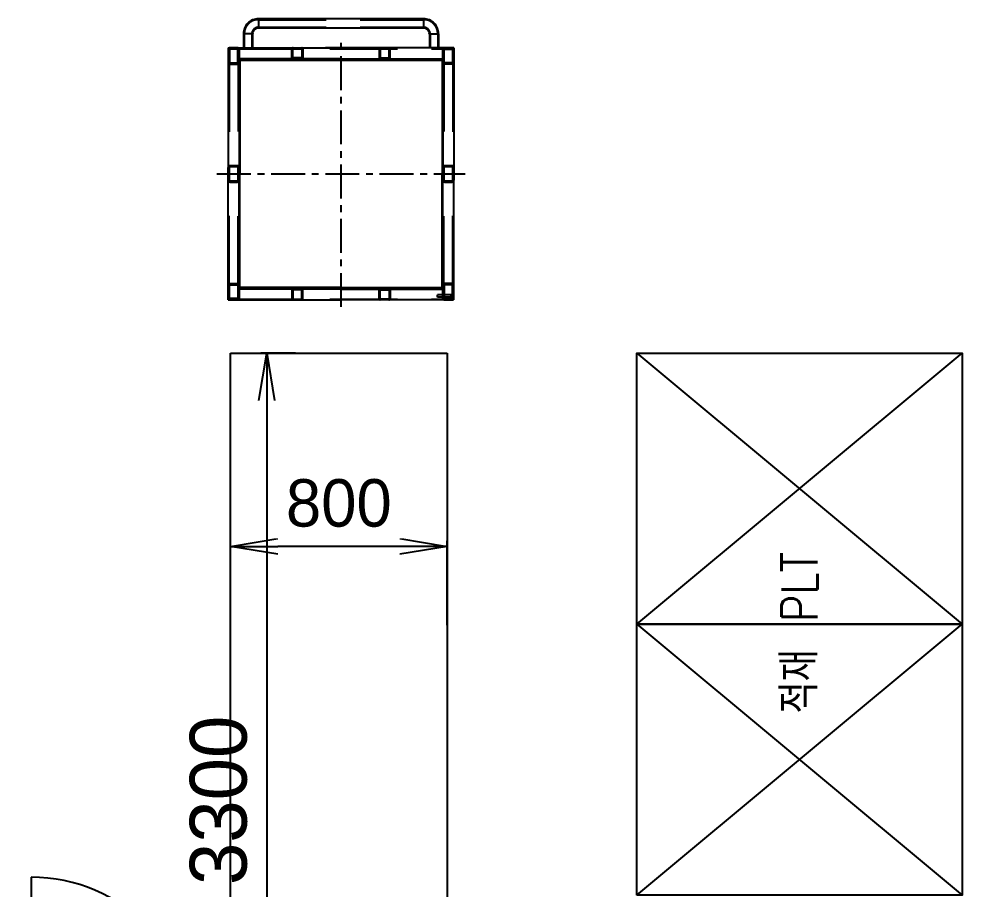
# Model space of a CAD drawing. Header units: millimetres. Extents: x 10462777 to 22643323, y 453826 to 1389191.
# Drawn here: x 11300628 to 11304108, y 601388 to 604599 of the extents above; entities that cross this region are included whole.
import ezdxf

# ---------------------------------------------------------------- set-up
doc = ezdxf.new("R2010")
doc.units = ezdxf.units.MM
doc.header["$LTSCALE"] = 200
doc.header["$MEASUREMENT"] = 0
doc.header["$PDMODE"] = 35
doc.header["$PDSIZE"] = -5
for name, pattern in [('CENTER', [2, 1.25, -0.25, 0.25, -0.25]), ('HIDDEN', [3.75, 2.5, -1.25]), ('STRICHPUNKT2', [18.5, 10, -4, 0.5, -4])]:
    doc.linetypes.add(name, pattern=pattern)
doc.layers.get('0').update_dxf_attribs({"linetype": 'CONTINUOUS'})
doc.layers.get('DEFPOINTS').update_dxf_attribs({"linetype": 'CONTINUOUS'})
for name, color, linetype in [('1 Center', 1, 'CENTER'), ('3 Hidden', 3, 'HIDDEN'), ('7', 7, 'CONTINUOUS'), ('BOM-UDEF', 3, 'CONTINUOUS'), ('CL', 3, 'CONTINUOUS'), ('HL', 2, 'HIDDEN'), ('TEXT', 7, 'CONTINUOUS')]:
    doc.layers.add(name, color=color, linetype=linetype)
doc.styles.add('ABB', font='txt.shx ', dxfattribs={"width": 0.8, "bigfont": ' whgtxt.shx'})
doc.styles.get("Standard").update_dxf_attribs({"font": 'SYMBOL'})
doc.dimstyles.new('DS ROBOTEC', dxfattribs={"dimscale": 0, "dimtxt": 2.5, "dimasz": 2.5, "dimexe": 0.3, "dimexo": 0.3, "dimgap": 0.5, "dimtad": 1, "dimzin": 9, "dimdsep": 46, "dimtxsty": 'Standard', "dimblk": 'OPEN', "dimcen": 0, "dimclrd": 4, "dimclre": 4, "dimclrt": 110, "dimazin": 2, "dimtm": 1.5, "dimtfac": 1, "dimtmove": 0, "dimatfit": 3, "dimldrblk": 'OPEN', "dimfxl": 1, "dimtfill": 1, "dimtolj": 1, "dimlwd": -1, "dimlwe": -1, "dimarcsym": 0})

# ---------------------------------------------------------------- blocks, each defined once
blk = doc.blocks.new('A$C0CF62632')
at = {"color": 4}
for p, q in [((25.9, 873.6), (25.9, 457.6)), ((25.9, 873.6), (490.9, 873.6)), ((955.9, 873.6), (490.9, 873.6)), ((955.9, 873.6), (955.9, 457.6)), ((25.9, 833.6), (490.9, 833.6)), ((65.9, 457.6), (65.9, 833.6)), ((65.9, 830.6), (65.9, 833.6)), ((68.9, 457.6), (68.9, 833.6)), ((71.9, 457.6), (71.9, 833.6)), ((71.9, 830.6), (490.9, 830.6)), ((955.9, 833.6), (490.9, 833.6)), ((909.9, 830.6), (490.9, 830.6)), ((909.9, 833.6), (909.9, 81.6)), ((912.9, 833.6), (912.9, 81.6)), ((915.9, 457.6), (915.9, 833.6)), ((915.9, 830.6), (915.9, 833.6)), ((1007.8, 817.6), (955.9, 817.6)), ((1007.8, 783.6), (1007.8, 817.6)), ((1007.8, 783.6), (955.9, 783.6)), ((1028.9, 152.1), (1028.9, 763)), ((1062.9, 762.5), (1028.9, 762.5)), ((1062.9, 152.7), (1062.9, 762.5)), ((25.9, 41.6), (25.9, 457.6)), ((65.9, 457.6), (65.9, 81.6)), ((68.9, 457.6), (68.9, 81.6)), ((71.9, 457.6), (71.9, 81.6)), ((915.9, 457.6), (915.9, 81.6)), ((955.9, 41.6), (955.9, 457.6)), ((1062.9, 152.7), (1028.9, 152.7)), ((1007.8, 131.6), (955.9, 131.6)), ((1007.8, 131.6), (1007.8, 97.6)), ((25.9, 81.6), (490.9, 81.6)), ((65.9, 84.6), (65.9, 81.6)), ((71.9, 84.6), (490.9, 84.6)), ((909.9, 84.6), (490.9, 84.6)), ((955.9, 81.6), (490.9, 81.6)), ((915.9, 84.6), (915.9, 81.6)), ((1007.8, 97.6), (955.9, 97.6)), ((25.9, 41.6), (490.9, 41.6)), ((955.9, 41.6), (490.9, 41.6))]:
    blk.add_line(p, q, dxfattribs=at)
at = {"color": 0}
for q in [(955.9, 514.9), (955.9, 400.3)]:
    blk.add_line((955.9, 457.6), q, dxfattribs=at)
at = {"color": 4, "linetype": 'STRICHPUNKT2'}
for p, q in [((23.4, 94.8), (23.4, 94.8)), ((958.4, 94.8), (958.4, 94.8))]:
    blk.add_line(p, q, dxfattribs=at)
at = {"color": 6, "linetype": 'HIDDEN'}
for p, q in [((35.9, 51.6), (35.9, 101.6)), ((35.9, 101.6), (44.9, 101.6)), ((44.9, 51.6), (44.9, 101.6)), ((35.9, 51.6), (44.9, 51.6))]:
    blk.add_line(p, q, dxfattribs=at)
blk.add_line((25.9, 41.6), (85.9, 41.6))
at = {"color": 0}
for points in [[(80.9, 838.6), (30.9, 838.6), (30.9, 868.6), (80.9, 868.6)], [(900.9, 838.6), (950.9, 838.6), (950.9, 868.6), (900.9, 868.6)], [(80.9, 76.6), (30.9, 76.6), (30.9, 46.6), (80.9, 46.6)], [(900.9, 76.6), (950.9, 76.6), (950.9, 46.6), (900.9, 46.6)]]:
    blk.add_lwpolyline(points, close=True, dxfattribs=at)
at = {"color": 4}
for centre, radius, start, end in [((1007.8, 762.5), 55.1, 359.9904, 90.0096), ((1007.8, 762.5), 21.1, 359.9362, 90.0638), ((1007.8, 152.7), 55.1, 269.9904, 0.0096), ((1007.8, 152.7), 21.1, 269.9362, 0.0638)]:
    blk.add_arc(centre, radius, start, end, dxfattribs=at)
at = {"layer": '1 Center', "ltscale": 0.5}
for p, q in [((490.9, 915.2), (490.9, 0)), ((0, 457.6), (981.8, 457.6)), ((0, 457.6), (981.8, 457.6))]:
    blk.add_line(p, q, dxfattribs=at)
at = {"layer": '3 Hidden', "color": 4, "linetype": 'HIDDEN'}
for p, q in [((25.9, 870.4), (73.9, 870.4)), ((32.3, 873.6), (79.5, 873.6)), ((32.3, 870.4), (79.5, 870.4)), ((467.3, 873.6), (514.5, 873.6)), ((514.5, 873.6), (467.3, 873.6)), ((467.3, 870.4), (514.5, 870.4)), ((514.5, 870.4), (467.3, 870.4)), ((949.5, 873.6), (902.3, 873.6)), ((949.5, 870.4), (902.3, 870.4)), ((955.9, 870.4), (907.8, 870.4)), ((25.9, 840), (25.9, 867.2)), ((25.9, 836.8), (73.9, 836.8)), ((29.1, 840), (29.1, 867.2)), ((79.5, 836.8), (32.3, 836.8)), ((82.7, 867.2), (82.7, 840)), ((85.9, 867.2), (85.9, 840)), ((460.9, 840), (460.9, 867.2)), ((460.9, 867.2), (460.9, 840)), ((464.1, 840), (464.1, 867.2)), ((464.1, 867.2), (464.1, 840)), ((514.5, 836.8), (467.3, 836.8)), ((467.3, 836.8), (514.5, 836.8)), ((517.7, 867.2), (517.7, 840)), ((517.7, 840), (517.7, 867.2)), ((520.9, 867.2), (520.9, 840)), ((520.9, 840), (520.9, 867.2)), ((895.9, 867.2), (895.9, 840)), ((899.1, 867.2), (899.1, 840)), ((902.3, 836.8), (949.5, 836.8)), ((955.9, 836.8), (907.8, 836.8)), ((952.7, 840), (952.7, 867.2)), ((955.9, 840), (955.9, 867.2)), ((79.5, 833.6), (32.3, 833.6)), ((514.5, 833.6), (467.3, 833.6)), ((467.3, 833.6), (514.5, 833.6)), ((902.3, 833.6), (949.5, 833.6)), ((25.9, 78.4), (73.9, 78.4)), ((25.9, 75.2), (25.9, 48)), ((29.1, 75.2), (29.1, 48)), ((79.5, 81.6), (32.3, 81.6)), ((79.5, 78.4), (32.3, 78.4)), ((82.7, 48), (82.7, 75.2)), ((85.9, 48), (85.9, 75.2)), ((460.9, 75.2), (460.9, 48)), ((460.9, 48), (460.9, 75.2)), ((464.1, 75.2), (464.1, 48)), ((464.1, 48), (464.1, 75.2)), ((514.5, 81.6), (467.3, 81.6)), ((467.3, 81.6), (514.5, 81.6)), ((514.5, 78.4), (467.3, 78.4)), ((467.3, 78.4), (514.5, 78.4)), ((517.7, 48), (517.7, 75.2)), ((517.7, 75.2), (517.7, 48)), ((520.9, 48), (520.9, 75.2)), ((520.9, 75.2), (520.9, 48)), ((895.9, 48), (895.9, 75.2)), ((899.1, 48), (899.1, 75.2)), ((902.3, 81.6), (949.5, 81.6)), ((902.3, 78.4), (949.5, 78.4)), ((955.9, 78.4), (907.8, 78.4)), ((952.7, 75.2), (952.7, 48)), ((955.9, 75.2), (955.9, 48)), ((25.9, 44.8), (73.9, 44.8)), ((32.3, 44.8), (79.5, 44.8)), ((32.3, 41.6), (79.5, 41.6)), ((467.3, 44.8), (514.5, 44.8)), ((514.5, 44.8), (467.3, 44.8)), ((467.3, 41.6), (514.5, 41.6)), ((514.5, 41.6), (467.3, 41.6)), ((949.5, 44.8), (902.3, 44.8)), ((949.5, 41.6), (902.3, 41.6)), ((955.9, 44.8), (907.8, 44.8))]:
    blk.add_line(p, q, dxfattribs=at)
at = {"layer": '3 Hidden', "color": 0, "linetype": 'HIDDEN'}
for p, q in [((30.9, 840), (30.9, 868.6)), ((950.9, 840), (950.9, 868.6)), ((30.9, 75.2), (30.9, 46.6)), ((950.9, 75.2), (950.9, 46.6))]:
    blk.add_line(p, q, dxfattribs=at)
at = {"layer": '3 Hidden', "color": 4}
for p, q in [((28.9, 634.7), (28.9, 602.7)), ((61.9, 638.6), (29.9, 638.6)), ((61.9, 635.7), (29.9, 635.7)), ((62.9, 602.7), (62.9, 634.7)), ((918.9, 602.7), (918.9, 634.7)), ((919.9, 638.6), (951.9, 638.6)), ((919.9, 635.7), (951.9, 635.7)), ((952.9, 634.7), (952.9, 602.7)), ((29.9, 601.7), (61.9, 601.7)), ((29.9, 598.6), (61.9, 598.6)), ((951.9, 601.7), (919.9, 601.7)), ((951.9, 598.6), (919.9, 598.6)), ((29.9, 316.6), (61.9, 316.6)), ((29.9, 313.5), (61.9, 313.5)), ((951.9, 316.6), (919.9, 316.6)), ((951.9, 313.5), (919.9, 313.5)), ((28.9, 280.5), (28.9, 312.5)), ((61.9, 279.5), (29.9, 279.5)), ((62.9, 312.5), (62.9, 280.5)), ((918.9, 312.5), (918.9, 280.5)), ((919.9, 279.5), (951.9, 279.5)), ((952.9, 280.5), (952.9, 312.5)), ((61.9, 276.6), (29.9, 276.6)), ((919.9, 276.6), (951.9, 276.6))]:
    blk.add_line(p, q, dxfattribs=at)
at = {"layer": '3 Hidden', "color": 4, "linetype": 'HIDDEN'}
for centre, radius, start, end in [((32.3, 867.2), 6.4, 90, 180), ((32.3, 867.2), 3.2, 90, 180), ((79.5, 867.2), 6.4, 0, 90), ((79.5, 867.2), 3.2, 0, 90), ((467.3, 867.2), 6.4, 90, 180), ((467.3, 867.2), 6.4, 90, 180), ((467.3, 867.2), 3.2, 90, 180), ((467.3, 867.2), 3.2, 90, 180), ((514.5, 867.2), 6.4, 0, 90), ((514.5, 867.2), 6.4, 0, 90), ((514.5, 867.2), 3.2, 0, 90), ((514.5, 867.2), 3.2, 0, 90), ((902.3, 867.2), 6.4, 90, 180), ((902.3, 867.2), 3.2, 90, 180), ((949.5, 867.2), 6.4, 0, 90), ((949.5, 867.2), 3.2, 0, 90), ((32.3, 840), 6.4, 180, 270), ((32.3, 840), 3.2, 180, 270), ((79.5, 840), 6.4, 270, 360), ((79.5, 840), 3.2, 270, 360), ((467.3, 840), 6.4, 180, 270), ((467.3, 840), 6.4, 180, 270), ((467.3, 840), 3.2, 180, 270), ((467.3, 840), 3.2, 180, 270), ((514.5, 840), 6.4, 270, 360), ((514.5, 840), 3.2, 270, 360), ((514.5, 840), 6.4, 270, 360), ((514.5, 840), 3.2, 270, 360), ((902.3, 840), 6.4, 180, 270), ((902.3, 840), 3.2, 180, 270), ((949.5, 840), 6.4, 270, 360), ((949.5, 840), 3.2, 270, 360), ((32.3, 75.2), 6.4, 90, 180), ((32.3, 75.2), 3.2, 90, 180), ((79.5, 75.2), 6.4, 0, 90), ((79.5, 75.2), 3.2, 0, 90), ((467.3, 75.2), 6.4, 90, 180), ((467.3, 75.2), 6.4, 90, 180), ((467.3, 75.2), 3.2, 90, 180), ((467.3, 75.2), 3.2, 90, 180), ((514.5, 75.2), 6.4, 0, 90), ((514.5, 75.2), 6.4, 0, 90), ((514.5, 75.2), 3.2, 0, 90), ((514.5, 75.2), 3.2, 0, 90), ((902.3, 75.2), 6.4, 90, 180), ((902.3, 75.2), 3.2, 90, 180), ((949.5, 75.2), 6.4, 0, 90), ((949.5, 75.2), 3.2, 0, 90), ((32.3, 48), 6.4, 180, 270), ((32.3, 48), 3.2, 180, 270), ((79.5, 48), 6.4, 270, 360), ((79.5, 48), 3.2, 270, 360), ((467.3, 48), 6.4, 180, 270), ((467.3, 48), 6.4, 180, 270), ((467.3, 48), 3.2, 180, 270), ((467.3, 48), 3.2, 180, 270), ((514.5, 48), 6.4, 270, 360), ((514.5, 48), 3.2, 270, 360), ((514.5, 48), 6.4, 270, 360), ((514.5, 48), 3.2, 270, 360), ((902.3, 48), 6.4, 180, 270), ((902.3, 48), 3.2, 180, 270), ((949.5, 48), 6.4, 270, 360), ((949.5, 48), 3.2, 270, 360)]:
    blk.add_arc(centre, radius, start, end, dxfattribs=at)
at = {"layer": '3 Hidden', "color": 4}
for centre, radius, start, end in [((29.9, 634.6), 4, 90, 180), ((29.9, 634.7), 1, 90, 180), ((61.9, 634.6), 4, 0, 90), ((61.9, 634.7), 1, 0, 90), ((919.9, 634.6), 4, 90, 180), ((919.9, 634.7), 1, 90, 180), ((951.9, 634.6), 4, 0, 90), ((951.9, 634.7), 1, 0, 90), ((29.9, 602.6), 4, 180, 270), ((29.9, 602.7), 1, 180, 270), ((61.9, 602.7), 1, 270, 0), ((61.9, 602.6), 4, 270, 0), ((919.9, 602.6), 4, 180, 270), ((919.9, 602.7), 1, 180, 270), ((951.9, 602.7), 1, 270, 0), ((951.9, 602.6), 4, 270, 0), ((29.9, 312.6), 4, 90, 180), ((29.9, 312.5), 1, 90, 180), ((61.9, 312.6), 4, 360, 90), ((61.9, 312.5), 1, 0, 90), ((919.9, 312.6), 4, 90, 180), ((919.9, 312.5), 1, 90, 180), ((951.9, 312.6), 4, 0, 90), ((951.9, 312.5), 1, 360, 90), ((29.9, 280.6), 4, 180, 270), ((29.9, 280.5), 1, 180, 270), ((61.9, 280.6), 4, 270, 360), ((61.9, 280.5), 1, 270, 0), ((919.9, 280.6), 4, 180, 270), ((919.9, 280.5), 1, 180, 270), ((951.9, 280.6), 4, 270, 0), ((951.9, 280.5), 1, 270, 0)]:
    blk.add_arc(centre, radius, start, end, dxfattribs=at)
at = {"layer": '7', "color": 7, "linetype": 'HIDDEN', "ltscale": 0.5}
for p, q in [((29.1, 873.6), (29.1, 41.6)), ((952.7, 873.6), (952.7, 41.6)), ((1007.8, 814.6), (955.9, 814.6)), ((1007.8, 786.6), (955.9, 786.6)), ((1032.1, 762.5), (1032.1, 152.7)), ((1059.7, 762.5), (1059.7, 152.7))]:
    blk.add_line(p, q, dxfattribs=at)
at = {"layer": '7', "color": 0, "linetype": 'HIDDEN', "ltscale": 0.5}
for p, q in [((85.9, 870.4), (490.9, 870.4)), ((895.9, 870.4), (490.9, 870.4)), ((85, 836.8), (490.9, 836.8)), ((896.7, 836.8), (490.9, 836.8)), ((85, 78.4), (490.9, 78.4)), ((896.7, 78.4), (490.9, 78.4)), ((85.9, 44.8), (490.9, 44.8)), ((895.9, 44.8), (490.9, 44.8))]:
    blk.add_line(p, q, dxfattribs=at)
at = {"layer": '7', "color": 7, "linetype": 'HIDDEN'}
for p, q in [((1007.8, 128.6), (955.9, 128.6)), ((1007.8, 100.6), (955.9, 100.6))]:
    blk.add_line(p, q, dxfattribs=at)
at = {"layer": '7', "color": 7, "linetype": 'HIDDEN', "ltscale": 0.5}
for centre, radius, start, end in [((1007.8, 762.5), 52.1, 359.9904, 90.0096), ((1007.8, 762.5), 24.1, 359.9362, 90.0638), ((1007.8, 152.7), 52.1, 269.9904, 0.0096), ((1007.8, 152.7), 24.1, 269.9362, 0.0638)]:
    blk.add_arc(centre, radius, start, end, dxfattribs=at)
blk = doc.blocks.new('_OPEN')
at = {"color": 0, "linetype": 'ByBlock'}
for p, q in [((-1, 0.167), (0, 0)), ((0, 0), (-1, -0.167)), ((0, 0), (-1, 0))]:
    blk.add_line(p, q, dxfattribs=at)
blk = doc.blocks.new('*D364')
at = {"color": 4, "ltscale": 10, "transparency": 16777216}
for p, q in [((11301648.8, 603365.2), (11301521.6, 603365.2)), ((11301542.6, 603190.2), (11301542.6, 600240.2)), ((11301648.8, 600065.2), (11301521.6, 600065.2))]:
    blk.add_line(p, q, dxfattribs=at)
at = {"layer": 'DEFPOINTS', "color": 0, "ltscale": 10, "transparency": 16777216}
for p in [(11301669.8, 603365.2), (11301542.6, 600065.2), (11301669.8, 600065.2)]:
    blk.add_point(p, dxfattribs=at)
at = {"color": 4, "ltscale": 10, "transparency": 16777216, "xscale": 175, "yscale": 175, "zscale": 175}
for p, rotation in [((11301542.6, 603365.2), 90), ((11301542.6, 600065.2), 270)]:
    blk.add_blockref('_OPEN', p, dxfattribs=dict(at, rotation=rotation))
at = {"color": 110, "ltscale": 10, "transparency": 16777216, "insert": (11301365.4, 601715.2), "char_height": 210, "attachment_point": 5, "rotation": 90, "bg_fill": 3, "box_fill_scale": 1.25, "bg_fill_color": 256, "bg_fill_true_color": 13158600, "bg_fill_transparency": 0}
blk.add_mtext('\\A1;3300', dxfattribs=at)
blk = doc.blocks.new('*D365')
at = {"color": 4, "ltscale": 10, "transparency": 16777216}
for p, q in [((11301408.8, 602361.7), (11301408.8, 602673.3)), ((11302033.8, 602652.3), (11301583.8, 602652.3)), ((11302208.8, 602361.7), (11302208.8, 602673.3))]:
    blk.add_line(p, q, dxfattribs=at)
at = {"layer": 'DEFPOINTS', "color": 0, "ltscale": 10, "transparency": 16777216}
for p in [(11301408.8, 602652.3), (11301408.8, 602340.7), (11302208.8, 602340.7, 0)]:
    blk.add_point(p, dxfattribs=at)
at = {"color": 4, "ltscale": 10, "transparency": 16777216, "xscale": 175, "yscale": 175, "zscale": 175, "rotation": 180}
blk.add_blockref('_OPEN', (11301408.8, 602652.3), dxfattribs=at)
at = {"color": 4, "ltscale": 10, "transparency": 16777216, "xscale": 175, "yscale": 175, "zscale": 175}
blk.add_blockref('_OPEN', (11302208.8, 602652.3), dxfattribs=at)
at = {"color": 110, "ltscale": 10, "transparency": 16777216, "insert": (11301808.8, 602811.5), "char_height": 175, "attachment_point": 5, "bg_fill": 3, "box_fill_scale": 1.25, "bg_fill_color": 256, "bg_fill_true_color": 13158600, "bg_fill_transparency": 0}
blk.add_mtext('\\A1;800', dxfattribs=at)
blk = doc.blocks.new('A$C0A262EB9')
at = {"ltscale": 10}
for p, q in [((0, 0), (0, 3300)), ((800, 3300), (800, 0)), ((800, 0), (0, 0))]:
    blk.add_line(p, q, dxfattribs=at)
blk = doc.blocks.new('HS_BOM', base_point=(-55.5, -107.5))
at = {"layer": 'BOM-UDEF'}
blk.add_circle((-55.5, -107.5), 0.25, dxfattribs=at)
blk = doc.blocks.new('A$C657A6F78')
at = {"layer": 'HL'}
for p, q in [((0, 15.4), (0, -15.4)), ((2.3, 15.4), (2.3, -15.4)), ((35.4, 20), (4.6, 20)), ((35.4, 17.7), (4.6, 17.7)), ((37.7, -15.4), (37.7, 15.4)), ((40, -15.4), (40, 15.4)), ((4.6, -17.7), (35.4, -17.7)), ((4.6, -20), (35.4, -20))]:
    blk.add_line(p, q, dxfattribs=at)
for centre, radius, start, end in [((4.6, 15.4), 4.6, 90, 180), ((4.6, 15.4), 2.3, 90, 180), ((35.4, 15.4), 4.6, 0, 90), ((35.4, 15.4), 2.3, 0, 90), ((4.6, -15.4), 4.6, 180, 270), ((4.6, -15.4), 2.3, 180, 270), ((35.4, -15.4), 4.6, 270, 0), ((35.4, -15.4), 2.3, 270, 0)]:
    blk.add_arc(centre, radius, start, end, dxfattribs=at)
at = {"layer": 'HL', "rotation": 270}
blk.add_blockref('HS_BOM', (20, 18.8), dxfattribs=at)
blk = doc.blocks.new('A$C3204531D')
for p, q in [((-50, -75), (-50, 75)), ((-45, 80), (-5, 80)), ((0, 75), (0, -75)), ((-45, -80), (-5, -80))]:
    blk.add_line(p, q)
for centre in [(-25, 60), (-25, -60)]:
    blk.add_circle(centre, 9.5)
for centre, start, end in [((-45, 75), 90, 180), ((-5, 75), 0, 90), ((-45, -75), 180, 270), ((-5, -75), 270, 0)]:
    blk.add_arc(centre, 5, start, end)
at = {"layer": 'CL'}
for p, q in [((-25, 46.6), (-25, 73.4)), ((-11.6, 60), (-38.4, 60)), ((-11.6, -60), (-38.4, -60)), ((-25, -73.4), (-25, -46.6))]:
    blk.add_line(p, q, dxfattribs=at)
blk = doc.blocks.new('A$C09F76A12')
for p, q in [((700, 645, 0), (0, 645, 0)), ((0, 605, 0), (0, 645, 0)), ((700, 605, 0), (700, 645, 0)), ((0, 605, 0), (700, 605, 0)), ((655, 0, 0), (655, 605, 0))]:
    blk.add_line(p, q)
at = {"ltscale": 10}
blk.add_arc((655, 605, 0), 605, 180, 270, dxfattribs=at)
at = {"layer": 'HL'}
for p, q in [((0, 642.7, 0), (700, 642.7, 0)), ((0, 607.3, 0), (700, 607.3, 0))]:
    blk.add_line(p, q, dxfattribs=at)
at = {"xscale": -1}
for name, p in [('A$C3204531D', (0, 625, 0)), ('A$C657A6F78', (695, 625, 0))]:
    blk.add_blockref(name, p, dxfattribs=at)
for name, p in [('A$C3204531D', (700, 625, 0)), ('A$C657A6F78', (5, 625, 0))]:
    blk.add_blockref(name, p)

msp = doc.modelspace()

# ---------------------------------------------------------------- linework, layer by layer
at = {"ltscale": 10, "elevation": 0}
for points in [[(11302908.40286, 602365.22814), (11302908.40286, 603365.22814), (11304108.40286, 603365.22814), (11304108.40286, 602365.22814), (11302908.40286, 602365.22814)], [(11302908.40286, 603365.22814), (11304108.40286, 602365.22814)], [(11302908.40286, 602365.22814), (11304108.40286, 603365.22814)], [(11302908.40286, 601365.22814), (11302908.40286, 602365.22814), (11304108.40286, 602365.22814), (11304108.40286, 601365.22814), (11302908.40286, 601365.22814)], [(11302908.40286, 602365.22814), (11304108.40286, 601365.22814)], [(11302908.40286, 601365.22814), (11304108.40286, 602365.22814)]]:
    msp.add_lwpolyline(points, dxfattribs=at)

# ---------------------------------------------------------------- block references
at = {"ltscale": 10, "rotation": 89.9999999999999}
msp.add_blockref('A$C0CF62632', (11302274.40297, 603535.88967, 0), dxfattribs=at)

# ---------------------------------------------------------------- texts
at = {"layer": 'TEXT', "lineweight": -3, "style": 'ABB', "width": 0.85}
msp.add_text('적재 PLT', height=132, rotation=90, dxfattribs=at).set_placement((11303574.44612, 602035.38875))

# ---------------------------------------------------------------- dimensions: what is measured, and where the dimension line sits
at = {"ltscale": 10}
dim = msp.add_linear_dim(base=(11301542.55916, 600065.22814, 0), p1=(11301669.80356, 603365.22814, 0), p2=(11301669.80356, 600065.22814, 0), angle=270, dimstyle='DS ROBOTEC', override={"dimscale": 70, "dimtxt": 3, "dimgap": 1, "dimdec": 0}, dxfattribs=at)
dim.commit()
dim.dimension.update_dxf_attribs({"geometry": '*D364', "text_midpoint": (11301365.43948, 601715.22814, 0)})

# ---------------------------------------------------------------- next in the draw order: block references
at = {"ltscale": 10, "rotation": 180}
msp.add_blockref('A$C09F76A12', (11301328.30453, 601431.54325, 0), dxfattribs=at)

# ---------------------------------------------------------------- next in the draw order: dimensions: what is measured, and where the dimension line sits
at = {"ltscale": 10}
dim = msp.add_linear_dim(base=(11301408.79793, 602652.25467, 0), p1=(11302208.79793, 602340.7117, 0), p2=(11301408.79793, 602340.7117, 0), angle=180, dimstyle='DS ROBOTEC', override={"dimscale": 70, "dimgap": 1, "dimdec": 0}, dxfattribs=at)
dim.commit()
dim.dimension.update_dxf_attribs({"geometry": '*D365', "text_midpoint": (11301808.79793, 602811.52107, 0)})

# ---------------------------------------------------------------- next in the draw order: block references
at = {"ltscale": 10, "rotation": 180}
msp.add_blockref('A$C0A262EB9', (11302208.79809, 603365.22807, 0), dxfattribs=at)

doc.saveas('drawing.dxf')
